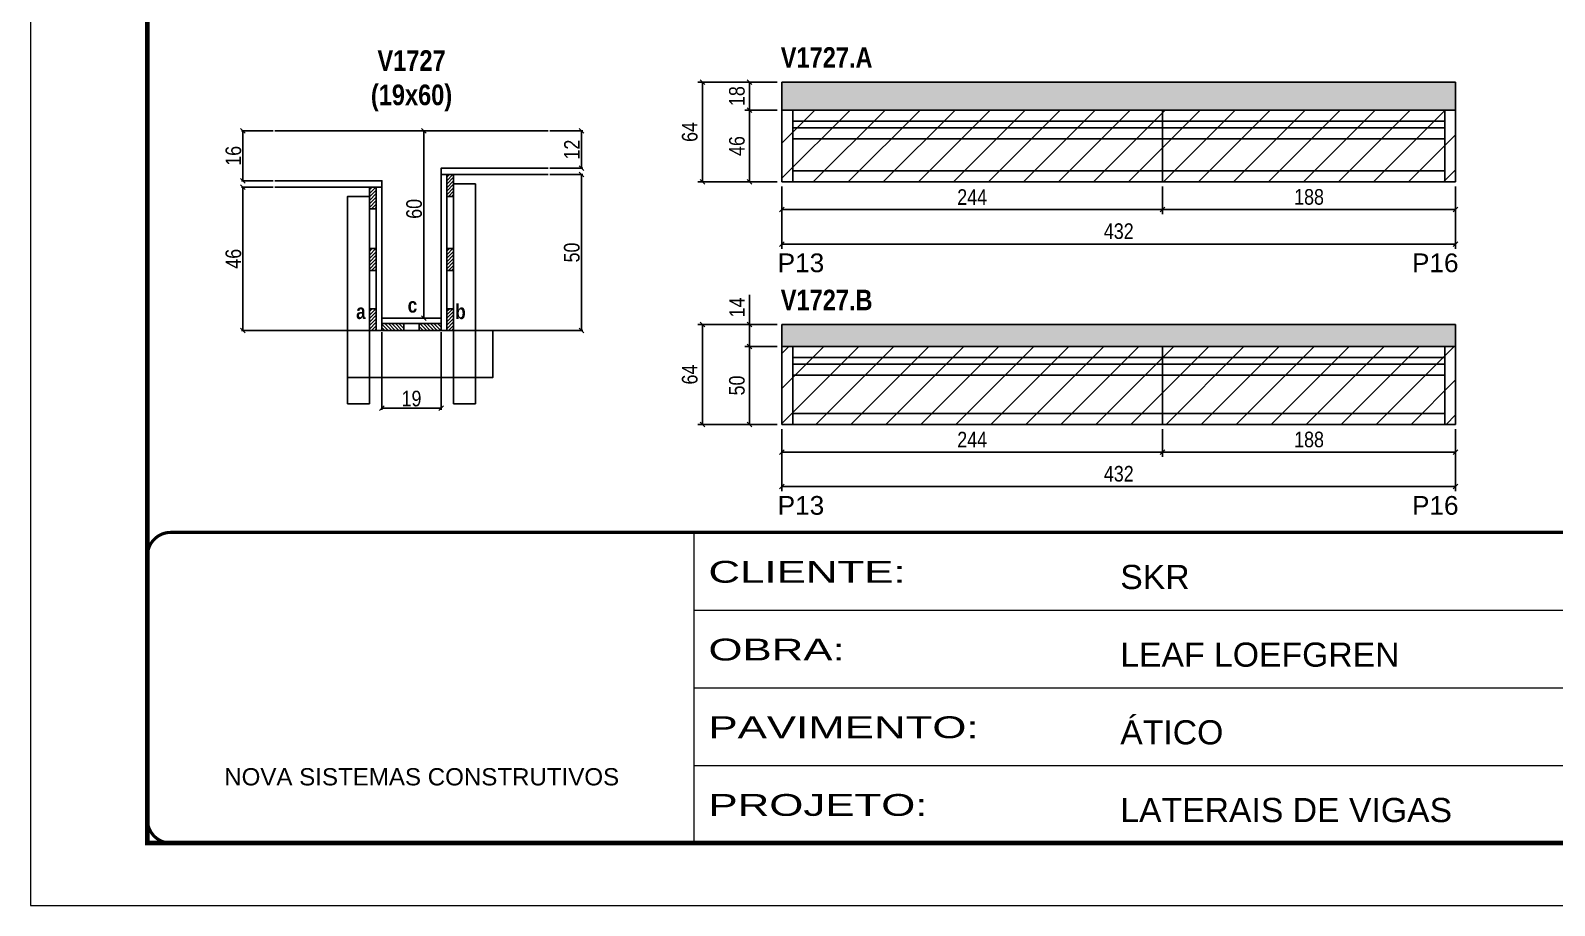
# Model space of a CAD drawing. Extents: x 3309 to 10008, y -2522 to 14608.
# Drawn here: x 3309 to 4286, y 7815 to 8376 of the extents above; entities that cross this region are included whole.
import ezdxf

# ---------------------------------------------------------------- set-up
doc = ezdxf.new("R2010")
doc.units = 0
doc.linetypes.add('CONTINUO', pattern=[0])
doc.linetypes.add('DASHED', pattern=[0.75, 0.5, -0.25])
for name, color, linetype in [('5', 5, 'Continuous'), ('COTA', 241, 'Continuous'), ('detalhes', 4, 'Continuous'), ('NOMENCLATURA', 7, 'Continuous'), ('Painéis', 200, 'Continuous'), ('SARR_2.2x7', 40, 'Continuous'), ('SARR_3.5x7', 81, 'Continuous')]:
    doc.layers.add(name, color=color, linetype=linetype)
for name, color, linetype, lineweight in [('CONCRETO', 251, 'Continuous', 25), ('Folhas', 255, 'Continuous', 9), ('Hachura', 251, 'Continuous', 9), ('SARRAFO DE PRESSAO', 251, 'DASHED', 9)]:
    doc.layers.add(name, color=color, linetype=linetype, lineweight=lineweight)
doc.styles.add('ARIAL', font='arial.ttf')
doc.styles.add('COTA TECNICA', font='techl___.ttf', dxfattribs={"height": 10})
doc.styles.add('COTA TECNICA 2X', font='techl___.ttf', dxfattribs={"height": 10})
doc.styles.get("Standard").update_dxf_attribs({"font": 'arial.ttf'})
doc.styles.add('TECNICA', font='techb___.ttf', dxfattribs={"height": 10})
doc.styles.add('Tecnologia', font='')
doc.styles.get('Tecnologia').set_extended_font_data('Forgotten Futurist')
doc.dimstyles.new('PAINEL', dxfattribs={"dimtxt": 10, "dimasz": 3, "dimexe": 3, "dimexo": 3, "dimgap": 3, "dimtad": 1, "dimdec": 1, "dimzin": 12, "dimdsep": 46, "dimtxsty": 'COTA TECNICA', "dimblk1": 'OBLIQUE', "dimblk2": 'OBLIQUE', "dimsah": 1, "dimcen": 0.9, "dimclrd": 4, "dimclre": 4, "dimclrt": 240, "dimadec": 1, "dimazin": 3, "dimtfac": 1, "dimtdec": 1, "dimtmove": 0, "dimatfit": 3, "dimfxl": 1, "dimtolj": 1, "dimtzin": 12, "dimarcsym": 0})
doc.dimstyles.new('SECAO', dxfattribs={"dimscale": 0.333333, "dimtxt": 5, "dimasz": 9, "dimexe": 3, "dimexo": 3, "dimgap": 3, "dimtad": 1, "dimdec": 1, "dimlfac": 0.5, "dimzin": 12, "dimdsep": 46, "dimtxsty": 'COTA TECNICA 2X', "dimblk1": 'OBLIQUE', "dimblk2": 'OBLIQUE', "dimsah": 1, "dimcen": 0.9, "dimclrd": 4, "dimclre": 4, "dimclrt": 240, "dimadec": 1, "dimazin": 3, "dimtfac": 1, "dimtdec": 1, "dimtmove": 0, "dimatfit": 3, "dimfxl": 1, "dimtolj": 1, "dimtzin": 12, "dimarcsym": 0})
pattern_1 = [(135, (36770.1903, -115328.5327), (-1.122532015, -1.122532015), [])]
pattern_2 = [(45, (-119985.518, -25037.9017), (-1.122532015, 1.122532015), [])]
pattern_3 = [(45, (-119985.518, -24999.368), (-1.122532015, 1.122532015), [])]

# ---------------------------------------------------------------- blocks, each defined once
blk = doc.blocks.new('9999999999')
at = {"color": 30, "linetype": 'CONTINUO'}
for p, q in [((98564.56, 34230.21), (98564.56, 34429.45)), ((98564.56, 34379.64), (99583.98, 34379.64)), ((98564.56, 34329.83), (99487.98, 34329.83)), ((98564.56, 34280.02), (99487.98, 34280.02))]:
    blk.add_line(p, q, dxfattribs=at)
at = {"color": 30, "linetype": 'CONTINUO', "const_width": 2}
blk.add_lwpolyline([(99583.98, 34230.21), (99583.98, 34414.45, 0.414214), (99568.98, 34429.45), (98228.98, 34429.45, 0.414214), (98213.98, 34414.45), (98213.98, 34245.21, 0.414214), (98228.98, 34230.21), (99583.98, 34230.21)], format="xyb", dxfattribs=at)
at = {"layer": 'Folhas'}
blk.add_lwpolyline([(98138.98, 34190.21), (99623.98, 34190.21), (99623.98, 35240.21), (98138.98, 35240.21)], close=True, dxfattribs=at)
at = {"layer": 'Folhas', "color": 30, "const_width": 3}
blk.add_lwpolyline([(98213.98, 34230.21), (99583.98, 34230.21), (99583.98, 35200.21), (98213.98, 35200.21)], close=True, dxfattribs=at)
at = {"color": 7, "linetype": 'Continuous', "ltscale": 5, "style": 'ARIAL'}
for s, height, p in [('SKR', 15.483, (98837.68, 34393.13)), ('LEAF LOEFGREN', 15.4829, (98837.68, 34343.32)), ('ÁTICO', 15.483, (98837.68, 34293.51)), ('NOVA SISTEMAS CONSTRUTIVOS', 11.0592, (98263.19, 34267.21)), ('LATERAIS DE VIGAS', 15.4829, (98837.68, 34243.7))]:
    blk.add_text(s, height=height, dxfattribs=at).set_placement(p)
at = {"layer": 'Folhas', "color": 7, "style": 'Tecnologia', "width": 1.5}
for s, p in [('CLIENTE:', (98573.65, 34397.17)), ('OBRA:', (98573.65, 34347.31)), ('PAVIMENTO:', (98573.65, 34297.5)), ('PROJETO:', (98573.65, 34247.69))]:
    blk.add_text(s, height=14, dxfattribs=at).set_placement(p)
blk = doc.blocks.new('_Oblique')
at = {"color": 0, "linetype": 'ByBlock', "lineweight": -2}
blk.add_line((-0.5, -0.5), (0.5, 0.5), dxfattribs=at)
blk = doc.blocks.new('*D3156')
at = {"layer": 'COTA', "color": 4, "lineweight": -2, "transparency": 16777216}
for p, q in [((3534.65, 8182.64), (3534.65, 8132.89)), ((3572.65, 8182.64), (3572.65, 8132.89)), ((3572.65, 8133.89), (3534.65, 8133.89))]:
    blk.add_line(p, q, dxfattribs=at)
at = {"layer": 'Defpoints', "color": 0, "transparency": 16777216}
for p in [(3534.65, 8183.64), (3572.65, 8183.64), (3534.65, 8133.89)]:
    blk.add_point(p, dxfattribs=at)
at = {"layer": 'COTA', "color": 4, "lineweight": -2, "transparency": 16777216, "xscale": 3, "yscale": 3, "zscale": 3, "rotation": 180}
blk.add_blockref('_Oblique', (3534.65, 8133.89), dxfattribs=at)
at = {"layer": 'COTA', "color": 4, "lineweight": -2, "transparency": 16777216, "xscale": 3, "yscale": 3, "zscale": 3}
blk.add_blockref('_Oblique', (3572.65, 8133.89), dxfattribs=at)
at = {"layer": 'COTA', "color": 240, "transparency": 16777216, "insert": (3553.65, 8139.97), "char_height": 10, "attachment_point": 5, "style": 'COTA TECNICA 2X'}
blk.add_mtext('\\A1;19', dxfattribs=at)
blk = doc.blocks.new('*D3157')
at = {"layer": 'COTA', "color": 4, "lineweight": -2, "transparency": 16777216}
for p, q in [((3464.95, 8275.64), (3444.6, 8275.64)), ((3445.6, 8275.64), (3445.6, 8183.64)), ((3525.65, 8183.64), (3444.6, 8183.64))]:
    blk.add_line(p, q, dxfattribs=at)
at = {"layer": 'Defpoints', "color": 0, "transparency": 16777216}
for p in [(3465.95, 8275.64), (3445.6, 8183.64), (3526.65, 8183.64, 0)]:
    blk.add_point(p, dxfattribs=at)
at = {"layer": 'COTA', "color": 4, "lineweight": -2, "transparency": 16777216, "xscale": 3, "yscale": 3, "zscale": 3}
for p, rotation in [((3445.6, 8275.64), 90), ((3445.6, 8183.64), 270)]:
    blk.add_blockref('_Oblique', p, dxfattribs=dict(at, rotation=rotation))
at = {"layer": 'COTA', "color": 240, "transparency": 16777216, "insert": (3439.5, 8229.64), "char_height": 10, "attachment_point": 5, "rotation": 90, "style": 'COTA TECNICA 2X'}
blk.add_mtext('\\A1;46', dxfattribs=at)
blk = doc.blocks.new('*D3158')
at = {"layer": 'COTA', "color": 4, "lineweight": -2, "transparency": 16777216}
for p, q in [((3642.35, 8283.64), (3663.57, 8283.64)), ((3662.57, 8283.64), (3662.57, 8183.64)), ((3581.65, 8183.64), (3663.57, 8183.64))]:
    blk.add_line(p, q, dxfattribs=at)
at = {"layer": 'Defpoints', "color": 0, "transparency": 16777216}
for p in [(3641.35, 8283.64), (3580.65, 8183.64, 0), (3662.57, 8183.64)]:
    blk.add_point(p, dxfattribs=at)
at = {"layer": 'COTA', "color": 4, "lineweight": -2, "transparency": 16777216, "xscale": 3, "yscale": 3, "zscale": 3}
for p, rotation in [((3662.57, 8283.64), 90), ((3662.57, 8183.64), 270)]:
    blk.add_blockref('_Oblique', p, dxfattribs=dict(at, rotation=rotation))
at = {"layer": 'COTA', "color": 240, "transparency": 16777216, "insert": (3656.46, 8233.64), "char_height": 10, "attachment_point": 5, "rotation": 90, "style": 'COTA TECNICA 2X'}
blk.add_mtext('\\A1;50', dxfattribs=at)
blk = doc.blocks.new('*D3159')
at = {"layer": 'COTA', "color": 4, "lineweight": -2, "transparency": 16777216}
for p, q in [((3571.65, 8311.64), (3560.48, 8311.64)), ((3561.48, 8191.64), (3561.48, 8311.64)), ((3571.65, 8191.64), (3560.48, 8191.64))]:
    blk.add_line(p, q, dxfattribs=at)
at = {"layer": 'Defpoints', "color": 0, "transparency": 16777216}
for p in [(3561.48, 8311.64), (3572.65, 8311.64), (3572.65, 8191.64)]:
    blk.add_point(p, dxfattribs=at)
at = {"layer": 'COTA', "color": 4, "lineweight": -2, "transparency": 16777216, "xscale": 3, "yscale": 3, "zscale": 3}
for p, rotation in [((3561.48, 8311.64), 90), ((3561.48, 8191.64), 270)]:
    blk.add_blockref('_Oblique', p, dxfattribs=dict(at, rotation=rotation))
at = {"layer": 'COTA', "color": 240, "transparency": 16777216, "insert": (3555.37, 8261.64), "char_height": 10, "attachment_point": 5, "rotation": 90, "style": 'COTA TECNICA 2X'}
blk.add_mtext('\\A1;60', dxfattribs=at)
blk = doc.blocks.new('*D3160')
at = {"layer": 'COTA', "color": 4, "lineweight": -2, "transparency": 16777216}
for p, q in [((3642.35, 8311.64), (3663.57, 8311.64)), ((3662.57, 8287.64), (3662.57, 8311.64)), ((3642.35, 8287.64), (3663.57, 8287.64))]:
    blk.add_line(p, q, dxfattribs=at)
at = {"layer": 'Defpoints', "color": 0, "transparency": 16777216}
for p in [(3641.35, 8311.64), (3662.57, 8311.64), (3641.35, 8287.64)]:
    blk.add_point(p, dxfattribs=at)
at = {"layer": 'COTA', "color": 4, "lineweight": -2, "transparency": 16777216, "xscale": 3, "yscale": 3, "zscale": 3}
for p, rotation in [((3662.57, 8311.64), 90), ((3662.57, 8287.64), 270)]:
    blk.add_blockref('_Oblique', p, dxfattribs=dict(at, rotation=rotation))
at = {"layer": 'COTA', "color": 240, "transparency": 16777216, "insert": (3656.51, 8299.64), "char_height": 10, "attachment_point": 5, "rotation": 90, "style": 'COTA TECNICA 2X'}
blk.add_mtext('\\A1;12', dxfattribs=at)
blk = doc.blocks.new('*D3185')
at = {"layer": 'COTA', "color": 4, "lineweight": -2, "transparency": 16777216}
for p, q in [((3464.95, 8311.64), (3444.6, 8311.64)), ((3445.6, 8279.64), (3445.6, 8311.64)), ((3464.95, 8279.64), (3444.6, 8279.64))]:
    blk.add_line(p, q, dxfattribs=at)
at = {"layer": 'Defpoints', "color": 0, "transparency": 16777216}
for p in [(3445.6, 8311.64), (3465.95, 8311.64), (3465.95, 8279.64)]:
    blk.add_point(p, dxfattribs=at)
at = {"layer": 'COTA', "color": 4, "lineweight": -2, "transparency": 16777216, "xscale": 3, "yscale": 3, "zscale": 3}
for p, rotation in [((3445.6, 8311.64), 90), ((3445.6, 8279.64), 270)]:
    blk.add_blockref('_Oblique', p, dxfattribs=dict(at, rotation=rotation))
at = {"layer": 'COTA', "color": 240, "transparency": 16777216, "insert": (3439.5, 8295.64), "char_height": 10, "attachment_point": 5, "rotation": 90, "style": 'COTA TECNICA 2X'}
blk.add_mtext('\\A1;16', dxfattribs=at)
blk = doc.blocks.new('*D3186')
at = {"layer": 'COTA', "color": 4, "lineweight": -2, "transparency": 16777216}
for p, q in [((3791.1, 8275.93), (3791.1, 8236.06)), ((4223.1, 8275.93), (4223.1, 8236.06)), ((3791.1, 8239.06), (4223.1, 8239.06))]:
    blk.add_line(p, q, dxfattribs=at)
at = {"layer": 'Defpoints', "color": 0, "transparency": 16777216}
for p in [(3791.1, 8278.93), (4223.1, 8278.93), (4223.1, 8239.06)]:
    blk.add_point(p, dxfattribs=at)
at = {"layer": 'COTA', "color": 4, "lineweight": -2, "transparency": 16777216, "xscale": 3, "yscale": 3, "zscale": 3, "rotation": 180}
blk.add_blockref('_Oblique', (3791.1, 8239.06), dxfattribs=at)
at = {"layer": 'COTA', "color": 4, "lineweight": -2, "transparency": 16777216, "xscale": 3, "yscale": 3, "zscale": 3}
blk.add_blockref('_Oblique', (4223.1, 8239.06), dxfattribs=at)
at = {"layer": 'COTA', "color": 240, "transparency": 16777216, "insert": (4007.1, 8247.28), "char_height": 10, "attachment_point": 5, "style": 'COTA TECNICA'}
blk.add_mtext('\\A1;432', dxfattribs=at)
blk = doc.blocks.new('*D3187')
at = {"layer": 'COTA', "color": 4, "lineweight": -2, "transparency": 16777216}
for p, q in [((3791.1, 8275.93), (3791.1, 8258.14)), ((4035.1, 8275.93), (4035.1, 8258.14)), ((3791.1, 8261.14), (4035.1, 8261.14))]:
    blk.add_line(p, q, dxfattribs=at)
at = {"layer": 'Defpoints', "color": 0, "transparency": 16777216}
for p in [(3791.1, 8278.93), (4035.1, 8278.93), (4035.1, 8261.14)]:
    blk.add_point(p, dxfattribs=at)
at = {"layer": 'COTA', "color": 4, "lineweight": -2, "transparency": 16777216, "xscale": 3, "yscale": 3, "zscale": 3, "rotation": 180}
blk.add_blockref('_Oblique', (3791.1, 8261.14), dxfattribs=at)
at = {"layer": 'COTA', "color": 4, "lineweight": -2, "transparency": 16777216, "xscale": 3, "yscale": 3, "zscale": 3}
blk.add_blockref('_Oblique', (4035.1, 8261.14), dxfattribs=at)
at = {"layer": 'COTA', "color": 240, "transparency": 16777216, "insert": (3913.1, 8269.22), "char_height": 10, "attachment_point": 5, "style": 'COTA TECNICA'}
blk.add_mtext('\\A1;244', dxfattribs=at)
blk = doc.blocks.new('*D3188')
at = {"layer": 'COTA', "color": 4, "lineweight": -2, "transparency": 16777216}
for p, q in [((4035.1, 8275.93), (4035.1, 8258.14)), ((4223.1, 8275.93), (4223.1, 8258.14)), ((4035.1, 8261.14), (4223.1, 8261.14))]:
    blk.add_line(p, q, dxfattribs=at)
at = {"layer": 'Defpoints', "color": 0, "transparency": 16777216}
for p in [(4035.1, 8278.93), (4223.1, 8278.93), (4223.1, 8261.14)]:
    blk.add_point(p, dxfattribs=at)
at = {"layer": 'COTA', "color": 4, "lineweight": -2, "transparency": 16777216, "xscale": 3, "yscale": 3, "zscale": 3, "rotation": 180}
blk.add_blockref('_Oblique', (4035.1, 8261.14), dxfattribs=at)
at = {"layer": 'COTA', "color": 4, "lineweight": -2, "transparency": 16777216, "xscale": 3, "yscale": 3, "zscale": 3}
blk.add_blockref('_Oblique', (4223.1, 8261.14), dxfattribs=at)
at = {"layer": 'COTA', "color": 240, "transparency": 16777216, "insert": (4129.1, 8269.24), "char_height": 10, "attachment_point": 5, "style": 'COTA TECNICA'}
blk.add_mtext('\\A1;188', dxfattribs=at)
blk = doc.blocks.new('*D3189')
at = {"layer": 'COTA', "color": 4, "lineweight": -2, "transparency": 16777216}
for p, q in [((3788.1, 8342.93), (3767.42, 8342.93)), ((3770.42, 8324.93), (3770.42, 8342.93)), ((3788.1, 8324.93), (3767.42, 8324.93))]:
    blk.add_line(p, q, dxfattribs=at)
at = {"layer": 'Defpoints', "color": 0, "transparency": 16777216}
for p in [(3770.42, 8342.93), (3791.1, 8342.93), (3791.1, 8324.93)]:
    blk.add_point(p, dxfattribs=at)
at = {"layer": 'COTA', "color": 4, "lineweight": -2, "transparency": 16777216, "xscale": 3, "yscale": 3, "zscale": 3}
for p, rotation in [((3770.42, 8342.93), 90), ((3770.42, 8324.93), 270)]:
    blk.add_blockref('_Oblique', p, dxfattribs=dict(at, rotation=rotation))
at = {"layer": 'COTA', "color": 240, "transparency": 16777216, "insert": (3762.33, 8333.93), "char_height": 10, "attachment_point": 5, "rotation": 90, "style": 'COTA TECNICA'}
blk.add_mtext('\\A1;18', dxfattribs=at)
blk = doc.blocks.new('*D3190')
at = {"layer": 'COTA', "color": 4, "lineweight": -2, "transparency": 16777216}
for p, q in [((3788.1, 8324.93), (3767.42, 8324.93)), ((3770.42, 8324.93), (3770.42, 8278.93)), ((3788.1, 8278.93), (3767.42, 8278.93))]:
    blk.add_line(p, q, dxfattribs=at)
at = {"layer": 'Defpoints', "color": 0, "transparency": 16777216}
for p in [(3791.1, 8324.93), (3770.42, 8278.93), (3791.1, 8278.93)]:
    blk.add_point(p, dxfattribs=at)
at = {"layer": 'COTA', "color": 4, "lineweight": -2, "transparency": 16777216, "xscale": 3, "yscale": 3, "zscale": 3}
for p, rotation in [((3770.42, 8324.93), 90), ((3770.42, 8278.93), 270)]:
    blk.add_blockref('_Oblique', p, dxfattribs=dict(at, rotation=rotation))
at = {"layer": 'COTA', "color": 240, "transparency": 16777216, "insert": (3762.32, 8301.93), "char_height": 10, "attachment_point": 5, "rotation": 90, "style": 'COTA TECNICA'}
blk.add_mtext('\\A1;46', dxfattribs=at)
blk = doc.blocks.new('*D3191')
at = {"layer": 'COTA', "color": 4, "lineweight": -2, "transparency": 16777216}
for p, q in [((3788.1, 8342.93), (3737.19, 8342.93)), ((3740.19, 8278.93), (3740.19, 8342.93)), ((3788.1, 8278.93), (3737.19, 8278.93))]:
    blk.add_line(p, q, dxfattribs=at)
at = {"layer": 'Defpoints', "color": 0, "transparency": 16777216}
for p in [(3740.19, 8342.93), (3791.1, 8342.93), (3791.1, 8278.93)]:
    blk.add_point(p, dxfattribs=at)
at = {"layer": 'COTA', "color": 4, "lineweight": -2, "transparency": 16777216, "xscale": 3, "yscale": 3, "zscale": 3}
for p, rotation in [((3740.19, 8342.93), 90), ((3740.19, 8278.93), 270)]:
    blk.add_blockref('_Oblique', p, dxfattribs=dict(at, rotation=rotation))
at = {"layer": 'COTA', "color": 240, "transparency": 16777216, "insert": (3732.09, 8310.93), "char_height": 10, "attachment_point": 5, "rotation": 90, "style": 'COTA TECNICA'}
blk.add_mtext('\\A1;64', dxfattribs=at)
blk = doc.blocks.new('*D3192')
at = {"layer": 'COTA', "color": 4, "lineweight": -2, "transparency": 16777216}
for p, q in [((3791.1, 8120.41), (3791.1, 8080.54)), ((4223.1, 8120.41), (4223.1, 8080.54)), ((3791.1, 8083.54), (4223.1, 8083.54))]:
    blk.add_line(p, q, dxfattribs=at)
at = {"layer": 'Defpoints', "color": 0, "transparency": 16777216}
for p in [(3791.1, 8123.41), (4223.1, 8123.41), (4223.1, 8083.54)]:
    blk.add_point(p, dxfattribs=at)
at = {"layer": 'COTA', "color": 4, "lineweight": -2, "transparency": 16777216, "xscale": 3, "yscale": 3, "zscale": 3, "rotation": 180}
blk.add_blockref('_Oblique', (3791.1, 8083.54), dxfattribs=at)
at = {"layer": 'COTA', "color": 4, "lineweight": -2, "transparency": 16777216, "xscale": 3, "yscale": 3, "zscale": 3}
blk.add_blockref('_Oblique', (4223.1, 8083.54), dxfattribs=at)
at = {"layer": 'COTA', "color": 240, "transparency": 16777216, "insert": (4007.1, 8091.76), "char_height": 10, "attachment_point": 5, "style": 'COTA TECNICA'}
blk.add_mtext('\\A1;432', dxfattribs=at)
blk = doc.blocks.new('*D3193')
at = {"layer": 'COTA', "color": 4, "lineweight": -2, "transparency": 16777216}
for p, q in [((3791.1, 8120.41), (3791.1, 8102.63)), ((4035.1, 8120.41), (4035.1, 8102.63)), ((3791.1, 8105.63), (4035.1, 8105.63))]:
    blk.add_line(p, q, dxfattribs=at)
at = {"layer": 'Defpoints', "color": 0, "transparency": 16777216}
for p in [(3791.1, 8123.41), (4035.1, 8123.41), (4035.1, 8105.63)]:
    blk.add_point(p, dxfattribs=at)
at = {"layer": 'COTA', "color": 4, "lineweight": -2, "transparency": 16777216, "xscale": 3, "yscale": 3, "zscale": 3, "rotation": 180}
blk.add_blockref('_Oblique', (3791.1, 8105.63), dxfattribs=at)
at = {"layer": 'COTA', "color": 4, "lineweight": -2, "transparency": 16777216, "xscale": 3, "yscale": 3, "zscale": 3}
blk.add_blockref('_Oblique', (4035.1, 8105.63), dxfattribs=at)
at = {"layer": 'COTA', "color": 240, "transparency": 16777216, "insert": (3913.1, 8113.7), "char_height": 10, "attachment_point": 5, "style": 'COTA TECNICA'}
blk.add_mtext('\\A1;244', dxfattribs=at)
blk = doc.blocks.new('*D3194')
at = {"layer": 'COTA', "color": 4, "lineweight": -2, "transparency": 16777216}
for p, q in [((4035.1, 8120.41), (4035.1, 8102.63)), ((4223.1, 8120.41), (4223.1, 8102.63)), ((4035.1, 8105.63), (4223.1, 8105.63))]:
    blk.add_line(p, q, dxfattribs=at)
at = {"layer": 'Defpoints', "color": 0, "transparency": 16777216}
for p in [(4035.1, 8123.41), (4223.1, 8123.41), (4223.1, 8105.63)]:
    blk.add_point(p, dxfattribs=at)
at = {"layer": 'COTA', "color": 4, "lineweight": -2, "transparency": 16777216, "xscale": 3, "yscale": 3, "zscale": 3, "rotation": 180}
blk.add_blockref('_Oblique', (4035.1, 8105.63), dxfattribs=at)
at = {"layer": 'COTA', "color": 4, "lineweight": -2, "transparency": 16777216, "xscale": 3, "yscale": 3, "zscale": 3}
blk.add_blockref('_Oblique', (4223.1, 8105.63), dxfattribs=at)
at = {"layer": 'COTA', "color": 240, "transparency": 16777216, "insert": (4129.1, 8113.72), "char_height": 10, "attachment_point": 5, "style": 'COTA TECNICA'}
blk.add_mtext('\\A1;188', dxfattribs=at)
blk = doc.blocks.new('*D3195')
at = {"layer": 'COTA', "color": 4, "lineweight": -2, "transparency": 16777216}
for p, q in [((3770.42, 8187.41), (3770.42, 8206.53)), ((3788.1, 8187.41), (3767.42, 8187.41)), ((3770.42, 8173.41), (3770.42, 8187.41)), ((3788.1, 8173.41), (3767.42, 8173.41))]:
    blk.add_line(p, q, dxfattribs=at)
at = {"layer": 'Defpoints', "color": 0, "transparency": 16777216}
for p in [(3770.42, 8187.41), (3791.1, 8187.41), (3791.1, 8173.41)]:
    blk.add_point(p, dxfattribs=at)
at = {"layer": 'COTA', "color": 4, "lineweight": -2, "transparency": 16777216, "xscale": 3, "yscale": 3, "zscale": 3}
for p, rotation in [((3770.42, 8187.41), 90), ((3770.42, 8173.41), 270)]:
    blk.add_blockref('_Oblique', p, dxfattribs=dict(at, rotation=rotation))
at = {"layer": 'COTA', "color": 240, "transparency": 16777216, "insert": (3762.35, 8198.47), "char_height": 10, "attachment_point": 5, "rotation": 90, "style": 'COTA TECNICA'}
blk.add_mtext('\\A1;14', dxfattribs=at)
blk = doc.blocks.new('*D3196')
at = {"layer": 'COTA', "color": 4, "lineweight": -2, "transparency": 16777216}
for p, q in [((3788.1, 8173.41), (3767.42, 8173.41)), ((3770.42, 8173.41), (3770.42, 8123.41)), ((3788.1, 8123.41), (3767.42, 8123.41))]:
    blk.add_line(p, q, dxfattribs=at)
at = {"layer": 'Defpoints', "color": 0, "transparency": 16777216}
for p in [(3791.1, 8173.41), (3770.42, 8123.41), (3791.1, 8123.41)]:
    blk.add_point(p, dxfattribs=at)
at = {"layer": 'COTA', "color": 4, "lineweight": -2, "transparency": 16777216, "xscale": 3, "yscale": 3, "zscale": 3}
for p, rotation in [((3770.42, 8173.41), 90), ((3770.42, 8123.41), 270)]:
    blk.add_blockref('_Oblique', p, dxfattribs=dict(at, rotation=rotation))
at = {"layer": 'COTA', "color": 240, "transparency": 16777216, "insert": (3762.31, 8148.41), "char_height": 10, "attachment_point": 5, "rotation": 90, "style": 'COTA TECNICA'}
blk.add_mtext('\\A1;50', dxfattribs=at)
blk = doc.blocks.new('*D3197')
at = {"layer": 'COTA', "color": 4, "lineweight": -2, "transparency": 16777216}
for p, q in [((3788.1, 8187.41), (3737.19, 8187.41)), ((3740.19, 8123.41), (3740.19, 8187.41)), ((3788.1, 8123.41), (3737.19, 8123.41))]:
    blk.add_line(p, q, dxfattribs=at)
at = {"layer": 'Defpoints', "color": 0, "transparency": 16777216}
for p in [(3740.19, 8187.41), (3791.1, 8187.41), (3791.1, 8123.41)]:
    blk.add_point(p, dxfattribs=at)
at = {"layer": 'COTA', "color": 4, "lineweight": -2, "transparency": 16777216, "xscale": 3, "yscale": 3, "zscale": 3}
for p, rotation in [((3740.19, 8187.41), 90), ((3740.19, 8123.41), 270)]:
    blk.add_blockref('_Oblique', p, dxfattribs=dict(at, rotation=rotation))
at = {"layer": 'COTA', "color": 240, "transparency": 16777216, "insert": (3732.09, 8155.41), "char_height": 10, "attachment_point": 5, "rotation": 90, "style": 'COTA TECNICA'}
blk.add_mtext('\\A1;64', dxfattribs=at)

msp = doc.modelspace()

# ---------------------------------------------------------------- hatches: boundary and pattern name
at = {"layer": 'COTA'}
h = msp.add_hatch(dxfattribs=at)
h.set_pattern_fill('AR-CONC', color=256, scale=0.03)
h.set_pattern_definition([(50, (-3202.2976, -3876.5384), (5.46554, -0.4781726), [0.5715, -6.2865]), (355, (-3202.2976, -3876.5384), (-1.0573026, 5.7317054), [0.4572, -5.0292175]), (100.451445, (-3201.842, -3876.578), (4.4082374, 5.2535326), [0.4857003, -5.3427073]), (46.1842, (-3202.2976, -3875.0144), (8.1323712, -1.2612698), [0.85725, -9.42975]), (96.63556, (-3201.62, -3875.1195), (7.122124, 7.4227837), [0.7285507, -8.0140682]), (351.18415, (-3202.2976, -3875.014), (7.122124, 7.4227837), [0.685799, -7.543792]), (21, (-3201.5356, -3875.3954), (4.5484317, -3.067956), [0.5715, -6.2865]), (326, (-3201.5356, -3875.3954), (1.8540609, 5.525639), [0.4572, -5.0292]), (71.451445, (-3201.1565, -3875.651), (6.4024926, 2.457683), [0.4857003, -5.3426981]), (37.5, (-3202.2976, -3876.5384), (0.0926581, 2.53665117), [0, -4.96824, 0, -5.1054, 0, -5.04825]), (7.5, (-3202.2976, -3876.5384), (2.0045899, 3.00541724), [0, -2.91084, 0, -4.85394, 0, -1.92405]), (327.5, (-3203.9968, -3876.5384), (4.06771786, -0.17186232), [0, -1.905, 0, -5.9436, 0, -7.8867]), (317.5, (-3204.7588, -3876.5384), (4.4438754, 0.7627947), [0, -2.4765, 0, -3.94716, 0, -5.6007])])
h.paths.add_polyline_path([(4223.1, 8324.93), (4223.1, 8342.93), (3791.1, 8342.93), (3791.1, 8324.93)])
h = msp.add_hatch(dxfattribs=at)
h.set_pattern_fill('AR-CONC', color=256, scale=0.03)
h.set_pattern_definition([(50, (-3202.2976, -4028.057), (5.46554, -0.4781726), [0.5715, -6.2865]), (355, (-3202.2976, -4028.057), (-1.0573026, 5.7317054), [0.4572, -5.0292175]), (100.451445, (-3201.842, -4028.097), (4.4082374, 5.2535326), [0.4857003, -5.3427073]), (46.1842, (-3202.2976, -4026.533), (8.1323712, -1.2612698), [0.85725, -9.42975]), (96.63556, (-3201.62, -4026.638), (7.122124, 7.4227837), [0.7285507, -8.0140682]), (351.18415, (-3202.2976, -4026.533), (7.122124, 7.4227837), [0.685799, -7.543792]), (21, (-3201.5356, -4026.914), (4.5484317, -3.067956), [0.5715, -6.2865]), (326, (-3201.5356, -4026.914), (1.8540609, 5.525639), [0.4572, -5.0292]), (71.451445, (-3201.1565, -4027.1696), (6.4024926, 2.457683), [0.4857003, -5.3426981]), (37.5, (-3202.2976, -4028.057), (0.0926581, 2.53665117), [0, -4.96824, 0, -5.1054, 0, -5.04825]), (7.5, (-3202.2976, -4028.057), (2.0045899, 3.00541724), [0, -2.91084, 0, -4.85394, 0, -1.92405]), (327.5, (-3203.9968, -4028.057), (4.06771786, -0.17186232), [0, -1.905, 0, -5.9436, 0, -7.8867]), (317.5, (-3204.7588, -4028.057), (4.4438754, 0.7627947), [0, -2.4765, 0, -3.94716, 0, -5.6007])])
h.paths.add_polyline_path([(3791.1, 8187.41), (3791.1, 8173.41), (4223.1, 8173.41), (4223.1, 8187.41)])
at = {"layer": 'Hachura', "linetype": 'ByBlock'}
h = msp.add_hatch(dxfattribs=at)
h.set_pattern_fill('ANSI31', color=256, scale=5)
h.paths.add_polyline_path([(4035.1, 8278.93), (4035.1, 8324.93), (3791.1, 8324.93), (3791.1, 8278.93)])
h.paths.add_polyline_path([(4223.1, 8278.93), (4223.1, 8324.93), (4035.1, 8324.93), (4035.1, 8278.93)])
h.paths.add_polyline_path([(4223.1, 8123.41), (4223.1, 8173.41), (4035.1, 8173.41), (4035.1, 8123.41)])
h.paths.add_polyline_path([(3791.1, 8173.41), (3791.1, 8123.41), (4035.1, 8123.41), (4035.1, 8173.41)])
at = {"layer": 'SARR_2.2x7'}
h = msp.add_hatch(dxfattribs=at)
h.set_pattern_fill('ANSI31', color=256, scale=0.5)
h.set_pattern_definition([(45, (-119985.518, -24951.9017), (-1.122532015, 1.122532015), [])])
h.paths.add_polyline_path([(3580.65, 8269.64), (3576.25, 8269.64), (3576.25, 8283.64), (3580.65, 8283.64)])
h = msp.add_hatch(dxfattribs=at)
h.set_pattern_fill('ANSI31', color=256, scale=0.5)
h.set_pattern_definition([(45, (-119985.518, -24959.9017), (-1.122532015, 1.122532015), [])])
h.paths.add_polyline_path([(3526.65, 8261.64), (3531.05, 8261.64), (3531.05, 8275.64), (3526.65, 8275.64)])
h = msp.add_hatch(dxfattribs=at)
h.set_pattern_fill('ANSI31', color=256, scale=0.5)
h.set_pattern_definition(pattern_3)
h.paths.add_polyline_path([(3526.65, 8222.17), (3531.05, 8222.17), (3531.05, 8236.17), (3526.65, 8236.17)])
h = msp.add_hatch(dxfattribs=at)
h.set_pattern_fill('ANSI31', color=256, scale=0.5)
h.set_pattern_definition(pattern_3)
h.paths.add_polyline_path([(3580.65, 8222.17), (3576.25, 8222.17), (3576.25, 8236.17), (3580.65, 8236.17)])
h = msp.add_hatch(dxfattribs=at)
h.set_pattern_fill('ANSI31', color=256, scale=0.5)
h.set_pattern_definition(pattern_2)
h.paths.add_polyline_path([(3526.65, 8183.64), (3531.05, 8183.64), (3531.05, 8197.64), (3526.65, 8197.64)])
h = msp.add_hatch(dxfattribs=at)
h.set_pattern_fill('ANSI31', color=256, scale=0.5)
h.set_pattern_definition(pattern_2)
h.paths.add_polyline_path([(3580.65, 8183.64), (3576.25, 8183.64), (3576.25, 8197.64), (3580.65, 8197.64)])
h = msp.add_hatch(dxfattribs=at)
h.set_pattern_fill('ANSI31', color=256, scale=0.5, angle=90)
h.set_pattern_definition(pattern_1)
h.paths.add_polyline_path([(3548.65, 8183.64), (3548.65, 8188.04), (3534.65, 8188.04), (3534.65, 8183.64)])
h = msp.add_hatch(dxfattribs=at)
h.set_pattern_fill('ANSI31', color=256, scale=0.5, angle=90)
h.set_pattern_definition(pattern_1)
h.paths.add_polyline_path([(3558.65, 8188.04), (3558.65, 8183.64), (3572.65, 8183.64), (3572.65, 8188.04)])

# ---------------------------------------------------------------- linework, layer by layer
at = {"layer": 'CONCRETO', "linetype": 'Continuous'}
msp.add_line((3641.35, 8311.64), (3465.95, 8311.64), dxfattribs=at)
at = {"layer": 'COTA'}
for p, q in [((3791.1, 8342.93), (3791.1, 8324.93)), ((3791.1, 8342.93), (4223.1, 8342.93)), ((4223.1, 8342.93), (4223.1, 8324.93)), ((3791.1, 8187.41), (3791.1, 8173.41)), ((3791.1, 8187.41), (4223.1, 8187.41)), ((4223.1, 8187.41), (4223.1, 8173.41))]:
    msp.add_line(p, q, dxfattribs=at)
at = {"layer": 'Painéis', "linetype": 'ByBlock'}
for p, q in [((4223.1, 8324.93), (3791.1, 8324.93)), ((3791.1, 8324.93), (3791.1, 8278.93)), ((4035.1, 8324.93), (4035.1, 8278.93)), ((4223.1, 8278.93), (4223.1, 8324.93)), ((3791.1, 8278.93), (4223.1, 8278.93)), ((4223.1, 8173.41), (3791.1, 8173.41)), ((3791.1, 8173.41), (3791.1, 8123.41)), ((4035.1, 8173.41), (4035.1, 8123.41)), ((4223.1, 8123.41), (4223.1, 8173.41)), ((3791.1, 8123.41), (4223.1, 8123.41))]:
    msp.add_line(p, q, dxfattribs=at)
at = {"layer": 'Painéis', "linetype": 'Continuous', "elevation": 0}
for points in [[(3641.35, 8283.64), (3572.65, 8283.64), (3572.65, 8287.64), (3641.35, 8287.64)], [(3465.95, 8275.64), (3534.65, 8275.64), (3534.65, 8279.64), (3465.95, 8279.64)]]:
    msp.add_lwpolyline(points, dxfattribs=at)
at = {"layer": 'Painéis', "linetype": 'Continuous'}
for points in [[(3576.25, 8183.64), (3576.25, 8283.64), (3572.65, 8283.64), (3572.65, 8183.64)], [(3531.05, 8183.64), (3531.05, 8275.64), (3534.65, 8275.64), (3534.65, 8183.64)], [(3572.65, 8191.64), (3534.65, 8191.64), (3534.65, 8188.04), (3572.65, 8188.04)]]:
    msp.add_lwpolyline(points, close=True, dxfattribs=at)
at = {"layer": 'SARR_2.2x7', "linetype": 'Continuous'}
for p, q in [((3798.1, 8278.93), (3798.1, 8324.93)), ((3798.1, 8317.93), (4035.1, 8317.93)), ((4216.1, 8317.93), (4035.1, 8317.93)), ((4216.1, 8278.93), (4216.1, 8324.93)), ((3798.1, 8313.54), (4035.1, 8313.54)), ((3798.1, 8306.54), (4035.1, 8306.54)), ((4216.1, 8313.54), (4035.1, 8313.54)), ((4216.1, 8306.54), (4035.1, 8306.54)), ((3798.1, 8285.93), (4035.1, 8285.93)), ((4216.1, 8285.93), (4035.1, 8285.93)), ((3798.1, 8123.41), (3798.1, 8173.41)), ((4216.1, 8123.41), (4216.1, 8173.41)), ((3798.1, 8166.41), (4035.1, 8166.41)), ((3798.1, 8162.02), (4035.1, 8162.02)), ((4216.1, 8166.41), (4035.1, 8166.41)), ((4216.1, 8162.02), (4035.1, 8162.02)), ((3798.1, 8155.02), (4035.1, 8155.02)), ((4216.1, 8155.02), (4035.1, 8155.02)), ((3798.1, 8130.41), (4035.1, 8130.41)), ((4216.1, 8130.41), (4035.1, 8130.41))]:
    msp.add_line(p, q, dxfattribs=at)
at = {"layer": 'SARR_2.2x7'}
for points in [[(3576.25, 8283.64), (3576.25, 8269.64), (3580.65, 8269.64), (3580.65, 8283.64)], [(3531.05, 8275.64), (3531.05, 8261.64), (3526.65, 8261.64), (3526.65, 8275.64)], [(3531.05, 8236.17), (3531.05, 8222.17), (3526.65, 8222.17), (3526.65, 8236.17)], [(3576.25, 8236.17), (3576.25, 8222.17), (3580.65, 8222.17), (3580.65, 8236.17)], [(3531.05, 8197.64), (3531.05, 8183.64), (3526.65, 8183.64), (3526.65, 8197.64)], [(3576.25, 8197.64), (3576.25, 8183.64), (3580.65, 8183.64), (3580.65, 8197.64)], [(3534.65, 8188.04), (3548.65, 8188.04), (3548.65, 8183.64), (3534.65, 8183.64)], [(3572.65, 8188.04), (3558.65, 8188.04), (3558.65, 8183.64), (3572.65, 8183.64)]]:
    msp.add_lwpolyline(points, close=True, dxfattribs=at)
at = {"layer": 'SARR_3.5x7'}
for points in [[(3580.65, 8277.64), (3594.65, 8277.64), (3594.65, 8136.66), (3580.65, 8136.66)], [(3526.65, 8269.64), (3512.65, 8269.64), (3512.65, 8136.66), (3526.65, 8136.66)], [(3512.65, 8183.64), (3605.84, 8183.64), (3605.84, 8153.55), (3512.65, 8153.55)]]:
    msp.add_lwpolyline(points, close=True, dxfattribs=at)

# ---------------------------------------------------------------- block references
at = {"layer": 'SARRAFO DE PRESSAO', "color": 6, "linetype": 'ByBlock'}
msp.add_blockref('9999999999', (-94829.61, -26375.22), dxfattribs=at)

# ---------------------------------------------------------------- texts
at = {"layer": '5', "linetype": 'Continuous'}
for s, p in [('P13', (3788.43, 8221.05)), ('P16', (4195.13, 8221.05)), ('P13', (3788.43, 8065.53)), ('P16', (4195.13, 8065.53))]:
    msp.add_text(s, height=12, rotation=0.00004, dxfattribs=at).set_placement(p)
at = {"layer": 'detalhes', "style": 'TECNICA'}
for s, p in [('a', (3518.13, 8191)), ('c', (3551.2, 8195.11)), ('b', (3581.69, 8190.99))]:
    msp.add_text(s, height=9.6, dxfattribs=at).set_placement(p)
at = {"layer": 'NOMENCLATURA', "style": 'TECNICA'}
for s, p in [('V1727.A', (3790.39, 8352.11)), ('V1727.B', (3790.39, 8196.6))]:
    msp.add_text(s, height=13.2, dxfattribs=at).set_placement(p)
at = {"layer": 'NOMENCLATURA', "insert": (3553.68, 8363.33), "char_height": 13.2, "attachment_point": 2, "style": 'TECNICA'}
msp.add_mtext_dynamic_manual_height_columns('V1727\\P(19x60)', width=300.2766, gutter_width=1, heights=[0], dxfattribs=at)

# ---------------------------------------------------------------- dimensions: what is measured, and where the dimension line sits
at = {"layer": 'COTA'}
for base, p1, p2, angle, dimstyle, picture, middle in [((3740.19, 8342.93), (3791.1, 8278.93), (3791.1, 8342.93), 90, 'PAINEL', '*D3191', (3732.09, 8310.93)), ((3770.42, 8342.93), (3791.1, 8324.93), (3791.1, 8342.93), 90, 'PAINEL', '*D3189', (3762.33, 8333.93)), ((3770.42, 8278.93), (3791.1, 8324.93), (3791.1, 8278.93), 90, 'PAINEL', '*D3190', (3762.32, 8301.93)), ((3445.6, 8311.64), (3465.95, 8279.64), (3465.95, 8311.64), 90, 'SECAO', '*D3185', (3439.5, 8295.64)), ((3662.57, 8311.64), (3641.35, 8287.64), (3641.35, 8311.64), 90, 'SECAO', '*D3160', (3656.51, 8299.64)), ((3445.6, 8183.64, 0), (3465.95, 8275.64), (3526.65, 8183.64), 90, 'SECAO', '*D3157', (3439.5, 8229.64, 0)), ((3662.57, 8183.64, 0), (3641.35, 8283.64), (3580.65, 8183.64), 90, 'SECAO', '*D3158', (3656.46, 8233.64, 0)), ((4223.1, 8239.06), (3791.1, 8278.93), (4223.1, 8278.93), 180, 'PAINEL', '*D3186', (4007.1, 8247.28)), ((3770.42, 8187.41), (3791.1, 8173.41), (3791.1, 8187.41), 90, 'PAINEL', '*D3195', (3762.35, 8198.47)), ((3740.19, 8187.41), (3791.1, 8123.41), (3791.1, 8187.41), 90, 'PAINEL', '*D3197', (3732.09, 8155.41)), ((3770.42, 8123.41), (3791.1, 8173.41), (3791.1, 8123.41), 90, 'PAINEL', '*D3196', (3762.31, 8148.41)), ((4223.1, 8083.54), (3791.1, 8123.41), (4223.1, 8123.41), 180, 'PAINEL', '*D3192', (4007.1, 8091.76))]:
    dim = msp.add_linear_dim(base=base, p1=p1, p2=p2, angle=angle, dimstyle=dimstyle, dxfattribs=at)
    dim.commit()
    dim.dimension.update_dxf_attribs({"geometry": picture, "text_midpoint": middle})
for base, p1, p2, angle, picture, middle in [((3561.48, 8311.64), (3572.65, 8191.64), (3572.65, 8311.64), 90, '*D3159', (3561.48, 8261.64)), ((3534.65, 8133.89), (3572.65, 8183.64), (3534.65, 8183.64), 180, '*D3156', (3553.65, 8133.89))]:
    dim = msp.add_linear_dim(base=base, p1=p1, p2=p2, angle=angle, dimstyle='SECAO', dxfattribs=at)
    dim.commit()
    dim.dimension.update_dxf_attribs({"geometry": picture, "text_midpoint": middle, "dimtype": 160})
for base, p1, p2, picture, middle in [((4035.1, 8261.14), (3791.1, 8278.93), (4035.1, 8278.93), '*D3187', (3913.1, 8269.22)), ((4035.1, 8105.63), (3791.1, 8123.41), (4035.1, 8123.41), '*D3193', (3913.1, 8113.7))]:
    dim = msp.add_linear_dim(base=base, p1=p1, p2=p2, dimstyle='PAINEL', dxfattribs=at)
    dim.commit()
    dim.dimension.update_dxf_attribs({"geometry": picture, "text_midpoint": middle})
for base, p1, p2, picture, middle in [((4223.1, 8261.14), (4035.1, 8278.93), (4223.1, 8278.93), '*D3188', (4129.1, 8269.24)), ((4223.1, 8105.63), (4035.1, 8123.41), (4223.1, 8123.41), '*D3194', (4129.1, 8113.72))]:
    dim = msp.add_linear_dim(base=base, p1=p1, p2=p2, dimstyle='PAINEL', override={"dimtmove": 1}, dxfattribs=at)
    dim.commit()
    dim.dimension.update_dxf_attribs({"geometry": picture, "text_midpoint": middle})

doc.saveas('drawing.dxf')
